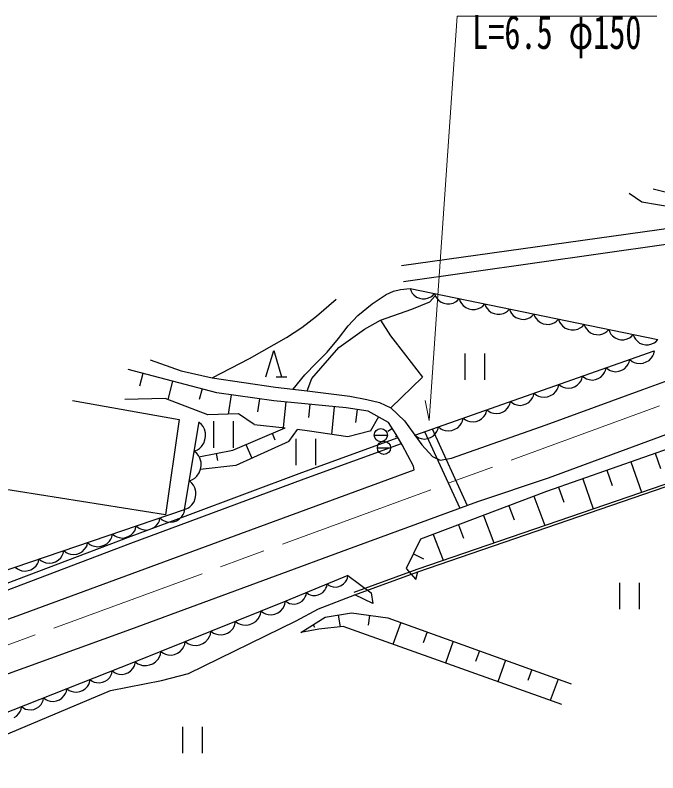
# Model space of a CAD drawing. Units: millimetres, scale not verified. Extents: x 40000 to 680000, y 20000 to 380000.
# Drawn here: x 421172 to 469982, y 260635 to 318150 of the extents above; entities that cross this region are included whole.
import ezdxf
from ezdxf.enums import TextEntityAlignment as Align

# ---------------------------------------------------------------- set-up
doc = ezdxf.new("R2010")
doc.units = ezdxf.units.MM
doc.header["$LTSCALE"] = 1000
doc.linetypes.add('CHAIN', pattern=[18.5, 12, -1.5, 3.5, -1.5])
for name, color, linetype, lineweight in [('M-BGD', 7, 'Continuous', 25), ('M-BMK', 2, 'CHAIN', 13), ('M-STR-HTXT', 7, 'Continuous', 13)]:
    doc.layers.add(name, color=color, linetype=linetype, lineweight=lineweight)
doc.styles.add('ＭＳ ゴシック', font='')
doc.styles.get('ＭＳ ゴシック').set_extended_font_data('MS Gothic')

msp = doc.modelspace()

# ---------------------------------------------------------------- linework, layer by layer
at = {"layer": 'M-BGD'}
for p, q in [((467810, 304629), (468767, 303992)), ((468767, 303992), (471157, 303566)), ((450517, 299143), (471169, 302019)), ((450669, 297930), (470625, 300758)), ((451165, 297396), (469990, 293518)), ((451165, 297396), (451238, 297187)), ((451238, 297187), (451327, 297052)), ((451327, 297052), (451453, 296910)), ((451453, 296910), (451653, 296752)), ((452659, 296380), (453033, 296822)), ((452742, 296761), (452876, 296849)), ((452876, 296849), (453026, 297012)), ((453026, 297012), (453100, 296803)), ((453100, 296803), (453188, 296669)), ((451298, 295836), (452659, 296380)), ((451653, 296752), (451869, 296669)), ((451869, 296669), (452092, 296623)), ((452092, 296623), (452323, 296614)), ((452323, 296614), (452570, 296680)), ((452570, 296680), (452742, 296761)), ((453188, 296669), (453314, 296526)), ((453314, 296526), (453515, 296368)), ((453515, 296368), (453730, 296285)), ((453730, 296285), (453954, 296239)), ((453954, 296239), (454185, 296230)), ((454185, 296230), (454431, 296296)), ((454431, 296296), (454603, 296377)), ((454603, 296377), (454738, 296466)), ((454738, 296466), (454888, 296629)), ((454888, 296629), (454965, 296409)), ((454965, 296409), (455058, 296267)), ((455058, 296267), (455191, 296117)), ((456689, 296054), (456847, 296225)), ((456847, 296225), (456920, 296016)), ((448918, 294986), (451298, 295836)), ((455191, 296117), (455402, 295951)), ((455402, 295951), (455629, 295864)), ((455629, 295864), (455864, 295815)), ((455864, 295815), (456107, 295806)), ((456107, 295806), (456366, 295875)), ((456366, 295875), (456547, 295960)), ((456547, 295960), (456689, 296054)), ((456920, 296016), (457009, 295881)), ((457009, 295881), (457135, 295739)), ((457135, 295739), (457335, 295581)), ((458423, 295590), (458558, 295679)), ((458558, 295679), (458708, 295842)), ((458708, 295842), (458781, 295633)), ((458781, 295633), (458870, 295498)), ((457335, 295581), (457551, 295498)), ((457551, 295498), (457774, 295452)), ((457774, 295452), (458005, 295443)), ((458005, 295443), (458251, 295509)), ((458251, 295509), (458423, 295590)), ((458870, 295498), (458996, 295356)), ((458996, 295356), (459196, 295198)), ((459196, 295198), (459412, 295115)), ((459412, 295115), (459635, 295069)), ((459635, 295069), (459866, 295060)), ((459866, 295060), (460113, 295126)), ((460113, 295126), (460285, 295207)), ((460285, 295207), (460419, 295295)), ((460419, 295295), (460569, 295458)), ((460569, 295458), (460643, 295249)), ((460643, 295249), (460731, 295115)), ((460731, 295115), (460857, 294972)), ((462280, 294912), (462431, 295075)), ((462431, 295075), (462508, 294855)), ((447694, 294306), (448918, 294986)), ((448918, 294986), (449666, 293796)), ((460857, 294972), (461057, 294815)), ((461057, 294815), (461273, 294731)), ((461273, 294731), (461497, 294685)), ((461497, 294685), (461728, 294677)), ((461728, 294677), (461974, 294742)), ((461974, 294742), (462146, 294823)), ((462146, 294823), (462280, 294912)), ((462508, 294855), (462601, 294713)), ((462601, 294713), (462734, 294563)), ((462734, 294563), (462944, 294397)), ((464090, 294406), (464232, 294500)), ((464232, 294500), (464390, 294671)), ((464390, 294671), (464463, 294462)), ((445755, 292912), (447694, 294306)), ((462944, 294397), (463171, 294310)), ((463171, 294310), (463407, 294261)), ((463407, 294261), (463650, 294252)), ((463650, 294252), (463909, 294321)), ((463909, 294321), (464090, 294406)), ((464463, 294462), (464552, 294328)), ((464552, 294328), (464678, 294185)), ((464678, 294185), (464878, 294028)), ((464878, 294028), (465094, 293944)), ((465094, 293944), (465317, 293898)), ((465548, 293889), (465794, 293955)), ((465794, 293955), (465966, 294036)), ((465966, 294036), (466101, 294125)), ((466101, 294125), (466251, 294288)), ((466251, 294288), (466324, 294079)), ((466324, 294079), (466413, 293944)), ((466413, 293944), (466539, 293802)), ((467962, 293741), (468112, 293904)), ((468112, 293904), (468186, 293695)), ((468844, 289729), (480599, 294072)), ((449666, 293796), (450822, 292334)), ((465317, 293898), (465548, 293889)), ((466539, 293802), (466739, 293644)), ((466739, 293644), (466955, 293561)), ((466955, 293561), (467178, 293515)), ((467178, 293515), (467409, 293506)), ((467409, 293506), (467656, 293572)), ((467656, 293572), (467827, 293653)), ((467827, 293653), (467962, 293741)), ((468186, 293695), (468274, 293561)), ((468274, 293561), (468400, 293418)), ((468400, 293418), (468600, 293261)), ((469689, 293269), (469823, 293358)), ((469823, 293358), (469973, 293521)), ((443715, 290566), (445755, 292912)), ((468600, 293261), (468816, 293177)), ((468816, 293177), (469039, 293131)), ((469039, 293131), (469270, 293123)), ((469270, 293123), (469517, 293188)), ((469517, 293188), (469689, 293269)), ((440207, 290699), (440807, 292700)), ((440807, 292700), (441407, 290699)), ((450822, 292334), (452114, 290667)), ((451521, 286276), (469692, 292666)), ((455327, 292467), (455327, 290466)), ((456848, 290466), (456848, 292467)), ((469500, 292132), (469611, 292298)), ((469611, 292298), (469685, 292451)), ((469685, 292451), (469732, 292680)), ((431418, 291987), (433790, 291142)), ((467625, 291496), (467730, 291654)), ((467730, 291654), (467800, 291799)), ((467800, 291799), (467844, 292016)), ((467844, 292016), (468024, 291867)), ((468024, 291867), (468177, 291794)), ((468177, 291794), (468368, 291734)), ((468368, 291734), (468634, 291700)), ((468634, 291700), (468874, 291742)), ((468874, 291742), (469100, 291822)), ((469100, 291822), (469314, 291939)), ((469314, 291939), (469500, 292132)), ((436489, 289490), (429756, 291251)), ((433790, 291142), (436134, 290624)), ((465938, 291023), (466007, 291169)), ((466007, 291169), (466052, 291386)), ((466052, 291386), (466222, 291244)), ((466222, 291244), (466368, 291174)), ((466368, 291174), (466549, 291117)), ((466549, 291117), (466802, 291085)), ((466802, 291085), (467030, 291125)), ((467030, 291125), (467245, 291201)), ((467245, 291201), (467447, 291312)), ((467447, 291312), (467625, 291496)), ((430878, 290958), (430621, 289977)), ((436134, 290624), (440932, 289914)), ((441007, 290699), (441807, 290699)), ((443358, 289641), (443715, 290566)), ((452114, 290667), (449702, 288345)), ((464145, 290393), (464215, 290538)), ((464215, 290538), (464259, 290755)), ((464259, 290755), (464430, 290614)), ((464430, 290614), (464575, 290544)), ((464575, 290544), (464756, 290487)), ((464756, 290487), (465009, 290455)), ((465009, 290455), (465237, 290495)), ((465237, 290495), (465452, 290570)), ((465452, 290570), (465655, 290682)), ((465655, 290682), (465832, 290865)), ((465832, 290865), (465938, 291023)), ((433122, 290371), (432757, 288974)), ((440932, 289914), (443358, 289641)), ((462346, 289743), (462420, 289896)), ((462420, 289896), (462466, 290125)), ((462466, 290125), (462637, 289983)), ((462637, 289983), (462782, 289914)), ((462782, 289914), (462964, 289856)), ((463444, 289864), (463659, 289940)), ((463659, 289940), (463862, 290052)), ((463862, 290052), (464039, 290235)), ((464039, 290235), (464145, 290393)), ((435367, 289784), (435153, 288965)), ((440807, 288879), (436489, 289490)), ((437568, 289337), (437360, 287866)), ((443358, 289641), (446580, 289235)), ((460535, 289244), (460579, 289461)), ((460579, 289461), (460759, 289312)), ((460759, 289312), (460912, 289239)), ((461487, 287056), (468844, 289729)), ((461835, 289267), (462048, 289384)), ((462048, 289384), (462235, 289577)), ((462235, 289577), (462346, 289743)), ((462964, 289856), (463217, 289825)), ((463217, 289825), (463444, 289864)), ((425525, 288898), (433616, 287450)), ((432569, 289045), (429509, 288978)), ((435799, 287821), (432569, 289045)), ((439727, 289032), (439588, 288046)), ((446315, 288337), (440807, 288879)), ((441725, 288789), (441534, 286849)), ((446580, 289235), (447888, 288973)), ((447888, 288973), (448830, 288746)), ((448830, 288746), (449702, 288345)), ((458742, 288614), (458787, 288831)), ((458787, 288831), (458957, 288689)), ((459980, 288646), (460182, 288757)), ((460182, 288757), (460359, 288941)), ((460359, 288941), (460465, 289099)), ((460465, 289099), (460535, 289244)), ((460912, 289239), (461103, 289179)), ((461103, 289179), (461369, 289145)), ((461369, 289145), (461609, 289187)), ((461609, 289187), (461835, 289267)), ((443561, 288608), (443461, 287597)), ((445397, 288427), (445191, 286328)), ((447990, 288093), (446315, 288337)), ((447153, 288215), (447010, 287236)), ((449702, 288345), (450731, 287368)), ((456949, 287983), (456994, 288200)), ((456994, 288200), (457165, 288059)), ((458389, 288127), (458567, 288310)), ((458567, 288310), (458672, 288468)), ((458672, 288468), (458742, 288614)), ((458957, 288689), (459103, 288620)), ((459103, 288620), (459284, 288562)), ((459284, 288562), (459537, 288531)), ((459537, 288531), (459765, 288570)), ((459765, 288570), (459980, 288646)), ((438146, 287889), (435799, 287821)), ((439336, 287072), (438146, 287889)), ((449525, 287220), (447990, 288093)), ((448758, 287656), (448132, 286556)), ((456597, 287497), (456774, 287680)), ((456774, 287680), (456880, 287838)), ((456880, 287838), (456949, 287983)), ((457165, 288059), (457310, 287989)), ((457310, 287989), (457491, 287932)), ((457491, 287932), (457744, 287900)), ((457744, 287900), (457972, 287940)), ((457972, 287940), (458187, 288016)), ((458187, 288016), (458389, 288127)), ((433616, 287450), (432579, 280230)), ((434043, 280620), (435142, 287276)), ((435331, 287065), (435135, 287232)), ((435439, 286914), (435331, 287065)), ((436246, 287318), (436246, 285318)), ((437766, 285317), (437767, 287318)), ((439336, 287072), (441682, 286834)), ((450118, 286330), (449525, 287220)), ((450731, 287368), (452057, 285536)), ((454299, 284516), (461487, 287056)), ((454783, 286829), (454970, 287022)), ((454970, 287022), (455081, 287188)), ((455081, 287188), (455154, 287341)), ((455154, 287341), (455201, 287570)), ((455201, 287570), (455372, 287428)), ((455372, 287428), (455517, 287359)), ((455517, 287359), (455698, 287302)), ((455698, 287302), (455951, 287270)), ((455951, 287270), (456179, 287309)), ((456179, 287309), (456394, 287385)), ((456394, 287385), (456597, 287497)), ((461680, 283025), (472433, 287009)), ((435541, 286719), (435439, 286914)), ((435628, 286436), (435541, 286719)), ((435629, 286169), (435628, 286436)), ((437703, 285134), (441682, 286834)), ((441961, 285792), (442619, 286695)), ((443518, 286562), (442619, 286695)), ((446442, 286153), (443518, 286562)), ((448108, 286561), (446442, 286153)), ((449822, 286775), (449487, 286552)), ((452268, 286538), (454940, 280732)), ((452836, 286738), (455505, 280940)), ((453094, 286386), (453200, 286544)), ((453200, 286544), (453270, 286689)), ((453270, 286689), (453314, 286906)), ((453314, 286906), (453494, 286757)), ((453494, 286757), (453647, 286684)), ((453647, 286684), (453838, 286624)), ((453838, 286624), (454104, 286590)), ((454104, 286590), (454344, 286632)), ((454344, 286632), (454570, 286712)), ((454570, 286712), (454783, 286829)), ((474343, 286504), (461527, 281987)), ((435499, 285655), (435586, 285908)), ((435586, 285908), (435629, 286169)), ((440687, 286409), (440901, 285909)), ((442482, 285988), (442481, 283988)), ((442950, 283428), (450257, 286085)), ((444002, 283988), (444002, 285988)), ((448443, 286274), (449443, 286274)), ((450188, 286207), (450051, 286130)), ((450572, 285528), (450118, 286330)), ((451521, 286276), (451692, 286134)), ((451692, 286134), (451837, 286065)), ((451837, 286065), (452019, 286008)), ((452019, 286008), (452272, 285976)), ((452272, 285976), (452499, 286015)), ((452499, 286015), (452714, 286091)), ((452714, 286091), (452917, 286203)), ((452917, 286203), (453094, 286386)), ((435167, 285264), (435326, 285416)), ((435326, 285416), (435499, 285655)), ((441961, 285792), (437921, 283964)), ((438698, 285559), (439143, 284517)), ((443121, 282958), (450507, 285643)), ((448680, 285306), (449680, 285306)), ((451417, 283905), (450572, 285528)), ((452057, 285536), (452868, 284655)), ((434776, 285061), (435015, 285155)), ((434981, 284887), (434776, 285061)), ((435095, 284728), (434981, 284887)), ((435015, 285155), (435167, 285264)), ((435201, 284524), (435095, 284728)), ((435121, 284611), (437703, 285134)), ((436445, 284880), (436552, 284352)), ((469766, 284890), (470174, 283732)), ((435292, 284229), (435201, 284524)), ((435292, 283950), (435292, 284229)), ((451698, 276092), (475314, 284198)), ((452868, 284655), (453444, 284359)), ((453444, 284359), (454299, 284516)), ((467935, 284245), (468746, 281944)), ((435157, 283412), (435247, 283677)), ((437921, 283964), (435229, 283668)), ((435247, 283677), (435292, 283950)), ((437083, 278360), (451485, 283632)), ((451485, 283632), (451417, 283905)), ((451765, 275903), (475378, 284009)), ((466104, 283600), (466507, 282457)), ((434278, 280199), (442950, 283428)), ((434651, 282890), (434809, 283003)), ((434809, 283003), (434976, 283162)), ((434976, 283162), (435157, 283412)), ((456298, 281232), (461680, 283025)), ((432579, 280230), (417524, 282616)), ((434401, 282791), (434651, 282890)), ((434597, 282625), (434401, 282791)), ((434453, 279730), (443121, 282958)), ((434706, 282473), (434597, 282625)), ((434807, 282278), (434706, 282473)), ((464273, 282955), (465074, 280683)), ((434894, 281996), (434807, 282278)), ((434895, 281728), (434894, 281996)), ((461527, 281987), (451966, 278377)), ((462443, 282309), (462840, 281181)), ((434765, 281214), (434852, 281468)), ((434852, 281468), (434895, 281728)), ((460571, 281626), (461403, 279423)), ((434043, 280620), (434281, 280715)), ((434281, 280715), (434433, 280823)), ((434433, 280823), (434592, 280975)), ((434592, 280975), (434765, 281214)), ((446440, 277605), (456298, 281232)), ((458659, 280904), (459064, 279831)), ((421183, 276256), (434043, 280620)), ((429782, 278529), (434278, 280199)), ((433826, 280082), (433939, 280247)), ((433939, 280247), (434014, 280399)), ((434014, 280399), (434064, 280627)), ((456747, 280182), (457535, 278095)), ((429956, 278060), (434453, 279730)), ((431944, 279466), (432051, 279623)), ((432051, 279623), (432123, 279768)), ((432123, 279768), (432170, 279985)), ((432170, 279985), (432348, 279834)), ((432348, 279834), (432500, 279759)), ((432500, 279759), (432690, 279696)), ((432690, 279696), (432956, 279660)), ((432956, 279660), (433196, 279699)), ((433196, 279699), (433423, 279776)), ((433423, 279776), (433638, 279891)), ((433638, 279891), (433826, 280082)), ((430145, 278856), (430252, 279013)), ((430252, 279013), (430323, 279157)), ((430323, 279157), (430370, 279374)), ((430370, 279374), (430539, 279230)), ((430539, 279230), (430684, 279159)), ((430684, 279159), (430864, 279100)), ((430864, 279100), (431117, 279065)), ((431117, 279065), (431345, 279103)), ((431345, 279103), (431561, 279176)), ((431561, 279176), (431765, 279285)), ((431765, 279285), (431944, 279466)), ((454835, 279460), (455218, 278445)), ((407012, 269907), (429782, 278529)), ((428333, 278218), (428446, 278383)), ((428446, 278383), (428521, 278535)), ((428521, 278535), (428571, 278763)), ((428571, 278763), (428740, 278620)), ((428740, 278620), (428884, 278548)), ((428884, 278548), (429065, 278489)), ((429065, 278489), (429317, 278455)), ((429317, 278455), (429546, 278492)), ((429546, 278492), (429761, 278565)), ((429761, 278565), (429965, 278674)), ((429965, 278674), (430145, 278856)), ((451966, 278377), (450868, 276145)), ((452922, 278738), (453667, 276767)), ((406815, 269297), (429956, 278060)), ((421314, 272557), (437083, 278360)), ((426558, 277759), (426629, 277904)), ((426629, 277904), (426676, 278120)), ((426676, 278120), (426854, 277969)), ((426854, 277969), (427006, 277894)), ((427006, 277894), (427197, 277832)), ((427197, 277832), (427462, 277796)), ((427462, 277796), (427703, 277835)), ((427703, 277835), (427930, 277912)), ((427930, 277912), (428144, 278027)), ((428144, 278027), (428333, 278218)), ((424752, 277129), (424827, 277282)), ((424827, 277282), (424877, 277510)), ((424877, 277510), (425046, 277366)), ((425046, 277366), (425190, 277295)), ((425190, 277295), (425371, 277236)), ((425371, 277236), (425624, 277201)), ((425624, 277201), (425852, 277238)), ((425852, 277238), (426068, 277312)), ((426068, 277312), (426271, 277421)), ((426271, 277421), (426451, 277602)), ((426451, 277602), (426558, 277759)), ((429950, 271538), (446440, 277605)), ((451417, 277261), (452175, 276888)), ((422864, 276505), (422936, 276650)), ((422936, 276650), (422983, 276867)), ((422983, 276867), (423161, 276716)), ((423161, 276716), (423313, 276641)), ((424009, 276581), (424236, 276658)), ((424236, 276658), (424451, 276773)), ((424451, 276773), (424639, 276964)), ((424639, 276964), (424752, 277129)), ((412183, 273137), (421183, 276256)), ((421183, 276256), (421352, 276113)), ((421352, 276113), (421497, 276041)), ((422374, 276058), (422578, 276167)), ((422578, 276167), (422757, 276349)), ((422757, 276349), (422864, 276505)), ((423313, 276641), (423503, 276578)), ((423503, 276578), (423769, 276542)), ((423769, 276542), (424009, 276581)), ((446911, 274345), (451698, 276092)), ((450868, 276145), (451597, 275301)), ((421497, 276041), (421677, 275982)), ((421677, 275982), (421930, 275947)), ((421930, 275947), (422158, 275985)), ((422158, 275985), (422374, 276058)), ((446441, 275624), (441720, 273675)), ((446405, 275425), (446435, 275621)), ((446441, 275624), (448209, 274289)), ((446980, 274157), (451765, 275903)), ((451597, 275301), (451765, 275903)), ((444834, 274776), (444863, 274973)), ((444863, 274973), (445022, 274854)), ((445938, 274864), (446113, 274974)), ((446113, 274974), (446263, 275146)), ((446263, 275146), (446350, 275292)), ((446350, 275292), (446405, 275425)), ((467076, 275069), (467076, 273069)), ((468596, 273069), (468596, 275069)), ((444542, 274325), (444691, 274497)), ((444691, 274497), (444778, 274643)), ((444778, 274643), (444834, 274776)), ((445022, 274854), (445155, 274799)), ((445155, 274799), (445320, 274757)), ((445320, 274757), (445548, 274740)), ((445548, 274740), (445749, 274787)), ((445749, 274787), (445938, 274864)), ((442970, 273676), (443120, 273848)), ((443120, 273848), (443207, 273994)), ((443207, 273994), (443262, 274128)), ((443262, 274128), (443291, 274324)), ((443291, 274324), (443451, 274205)), ((443451, 274205), (443584, 274150)), ((443584, 274150), (443748, 274108)), ((443748, 274108), (443976, 274091)), ((443976, 274091), (444178, 274138)), ((444178, 274138), (444366, 274216)), ((444198, 273081), (446980, 274157)), ((444366, 274216), (444542, 274325)), ((448336, 273498), (446980, 274157)), ((448209, 274289), (448336, 273498)), ((441720, 273675), (430292, 269067)), ((441495, 273110), (441599, 273281)), ((441599, 273281), (441665, 273437)), ((441665, 273437), (441702, 273668)), ((441720, 273675), (441879, 273557)), ((441879, 273557), (442012, 273501)), ((442012, 273501), (442177, 273459)), ((442177, 273459), (442404, 273442)), ((442404, 273442), (442606, 273489)), ((442606, 273489), (442795, 273567)), ((442795, 273567), (442970, 273676)), ((439738, 272514), (439808, 272678)), ((439808, 272678), (439846, 272919)), ((439846, 272919), (440033, 272779)), ((440033, 272779), (440189, 272712)), ((440189, 272712), (440382, 272661)), ((440382, 272661), (440650, 272639)), ((440650, 272639), (440887, 272692)), ((440887, 272692), (441110, 272782)), ((441110, 272782), (441317, 272909)), ((441317, 272909), (441495, 273110)), ((442507, 272174), (444198, 273081)), ((444714, 272463), (446706, 272770)), ((446706, 272770), (449466, 272407)), ((411334, 268927), (421314, 272557)), ((434348, 268179), (442507, 272174)), ((437862, 271904), (437899, 272134)), ((437899, 272134), (438094, 271986)), ((439225, 271990), (439443, 272123)), ((439443, 272123), (439630, 272334)), ((439630, 272334), (439738, 272514)), ((442877, 271294), (444714, 272463)), ((445710, 272616), (445850, 271706)), ((448086, 272588), (447988, 271841)), ((449466, 272407), (463398, 267397)), ((450461, 272049), (449864, 270388)), ((419652, 267809), (429950, 271538)), ((437514, 271375), (437692, 271576)), ((437692, 271576), (437796, 271747)), ((437796, 271747), (437862, 271904)), ((438094, 271986), (438258, 271917)), ((438258, 271917), (438461, 271863)), ((438461, 271863), (438742, 271840)), ((438742, 271840), (438991, 271895)), ((438991, 271895), (439225, 271990)), ((444238, 271529), (442877, 271294)), ((443796, 271878), (443918, 271686)), ((446095, 271733), (444238, 271529)), ((462678, 265815), (446095, 271733)), ((435827, 270800), (435935, 270980)), ((435935, 270980), (436005, 271144)), ((436005, 271144), (436043, 271386)), ((436043, 271386), (436229, 271245)), ((436229, 271245), (436386, 271179)), ((436386, 271179), (436579, 271127)), ((436579, 271127), (436846, 271106)), ((436846, 271106), (437084, 271159)), ((437084, 271159), (437307, 271248)), ((437307, 271248), (437514, 271375)), ((452451, 271334), (452153, 270506)), ((433992, 270214), (434059, 270370)), ((434059, 270370), (434095, 270601)), ((434095, 270601), (434291, 270453)), ((434291, 270453), (434455, 270383)), ((434455, 270383), (434658, 270329)), ((434658, 270329), (434939, 270306)), ((434939, 270306), (435188, 270362)), ((435188, 270362), (435422, 270456)), ((435422, 270456), (435640, 270589)), ((435640, 270589), (435827, 270800)), ((454442, 270618), (453848, 268967)), ((432202, 269611), (432240, 269852)), ((432240, 269852), (432426, 269712)), ((433503, 269715), (433711, 269842)), ((433711, 269842), (433889, 270043)), ((433889, 270043), (433992, 270214)), ((456432, 269902), (456136, 269079)), ((431837, 269056), (432023, 269267)), ((432023, 269267), (432132, 269447)), ((432132, 269447), (432202, 269611)), ((432426, 269712), (432582, 269645)), ((432582, 269645), (432776, 269594)), ((432776, 269594), (433043, 269572)), ((433043, 269572), (433281, 269625)), ((433281, 269625), (433503, 269715)), ((458422, 269186), (457832, 267545)), ((430292, 269067), (419887, 264972)), ((430110, 268546), (430210, 268708)), ((430210, 268708), (430274, 268856)), ((430274, 268856), (430311, 269074)), ((430292, 269067), (430488, 268919)), ((430488, 268919), (430652, 268850)), ((430652, 268850), (430855, 268796)), ((430855, 268796), (431135, 268773)), ((431135, 268773), (431385, 268828)), ((431385, 268828), (431619, 268922)), ((431619, 268922), (431837, 269056)), ((428352, 267878), (428447, 268031)), ((428447, 268031), (428508, 268171)), ((428508, 268171), (428542, 268378)), ((428542, 268378), (428718, 268243)), ((428718, 268243), (428866, 268179)), ((428866, 268179), (429049, 268128)), ((429049, 268128), (429303, 268106)), ((429303, 268106), (429529, 268154)), ((429529, 268154), (429741, 268238)), ((429741, 268238), (429940, 268356)), ((429940, 268356), (430110, 268546)), ((432299, 267647), (434348, 268179)), ((460413, 268471), (460118, 267652)), ((426766, 267353), (426831, 267500)), ((426831, 267500), (426867, 267719)), ((426867, 267719), (427033, 267591)), ((427033, 267591), (427174, 267530)), ((427174, 267530), (427347, 267482)), ((427347, 267482), (427588, 267461)), ((427588, 267461), (427802, 267506)), ((427802, 267506), (428003, 267586)), ((428003, 267586), (428191, 267698)), ((428191, 267698), (428352, 267878)), ((428423, 266893), (432299, 267647)), ((462403, 267755), (461816, 266123)), ((419184, 262992), (428423, 266893)), ((425062, 266804), (425099, 267023)), ((425099, 267023), (425274, 266888)), ((425274, 266888), (425422, 266824)), ((426086, 266799), (426298, 266882)), ((426298, 266882), (426496, 267001)), ((426496, 267001), (426666, 267191)), ((426666, 267191), (426766, 267353)), ((423296, 266120), (423330, 266327)), ((423330, 266327), (423506, 266192)), ((424529, 266186), (424728, 266305)), ((424728, 266305), (424898, 266495)), ((424898, 266495), (424998, 266657)), ((424998, 266657), (425062, 266804)), ((425422, 266824), (425605, 266773)), ((425605, 266773), (425859, 266751)), ((425859, 266751), (426086, 266799)), ((422979, 265647), (423140, 265827)), ((423140, 265827), (423235, 265980)), ((423235, 265980), (423296, 266120)), ((423506, 266192), (423654, 266128)), ((423654, 266128), (423837, 266077)), ((423837, 266077), (424091, 266055)), ((424091, 266055), (424317, 266103)), ((424317, 266103), (424529, 266186)), ((421455, 265139), (421554, 265301)), ((421554, 265301), (421619, 265449)), ((421619, 265449), (421655, 265668)), ((421655, 265668), (421822, 265540)), ((421822, 265540), (421962, 265479)), ((421962, 265479), (422135, 265431)), ((422135, 265431), (422376, 265410)), ((422376, 265410), (422590, 265455)), ((422590, 265455), (422791, 265534)), ((422791, 265534), (422979, 265647)), ((421086, 264831), (421284, 264950)), ((421284, 264950), (421455, 265139)), ((433885, 264127), (433885, 262127)), ((435405, 262127), (435405, 264127))]:
    msp.add_line(p, q, dxfattribs=at)
for points in [[(469632, 304967), (471685, 304470), (473848, 304057), (475918, 303777), (478308, 303569), (481723, 303301), (485319, 303122), (486453, 303169), (487670, 303090), (488642, 302863)], [(442282, 289762), (443167, 290847), (444020, 291729), (444869, 292578), (445725, 293608), (446460, 294558), (447198, 295340), (448290, 296226), (449360, 296946), (449903, 297194), (450440, 297332), (451165, 297396)], [(436134, 290624), (438976, 292093), (441783, 293669), (442948, 294443), (444047, 295292), (445556, 296599)]]:
    msp.add_lwpolyline(points, dxfattribs=at)
for centre in [(448943, 286274), (449180, 285306)]:
    msp.add_circle(centre, 500, dxfattribs=at)
at = {"layer": 'M-BMK'}
msp.add_line((389364, 258874), (478233, 291482), dxfattribs=at)
at = {"layer": 'M-STR-HTXT'}
for p, q in [((452613, 287382), (454750, 318069)), ((454750, 318069), (469895, 318067)), ((452613, 287382), (452298, 288908))]:
    msp.add_line(p, q, dxfattribs=at)

# ---------------------------------------------------------------- texts
at = {"layer": 'M-STR-HTXT', "style": 'ＭＳ ゴシック', "width": 0.7}
msp.add_text('L=6.5 φ150', height=2566, rotation=359.993, dxfattribs=at).set_placement((455879, 314814), align=Align.BOTTOM_LEFT)

doc.saveas('drawing.dxf')
